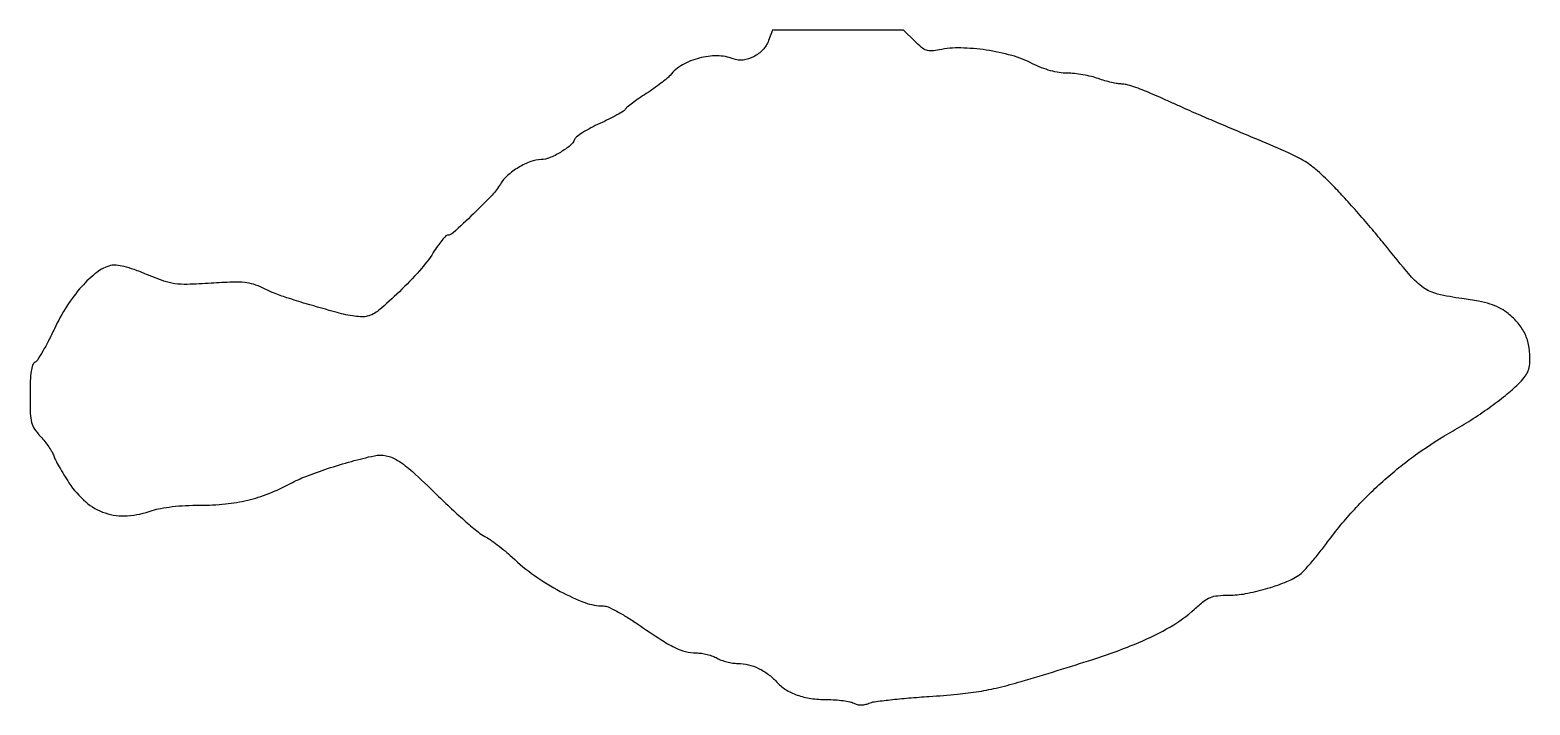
# Model space of a CAD drawing. Extents: x 0 to 417, y 0 to 188.
import ezdxf

# ---------------------------------------------------------------- set-up
doc = ezdxf.new("R2010")
doc.units = 0

msp = doc.modelspace()

# ---------------------------------------------------------------- linework, layer by layer
msp.add_lwpolyline([(205.339213, 185.087722, -0.09853), (203.729741, 182.505389, -0.085316), (201.178505, 180.578768, -0.088943), (198.233609, 179.670501, -0.121865), (195.491102, 180.003383, 0.089991), (191.045017, 180.830008, 0.065175), (186.036201, 180.196343, 0.06531), (181.37048, 178.297846, 0.091391), (177.933102, 175.40755, -0.04681), (177.059608, 174.529713, -0.010335), (175.398232, 173.20356, -0.01066), (173.405856, 171.745791, -0.010081), (171.316197, 170.346079, 0.007881), (169.284234, 168.997928, 0.010219), (167.467241, 167.695299, 0.008148), (165.995435, 166.556034, 0.08576), (165.492751, 165.988271, -0.118395), (164.947929, 165.44765, -0.009082), (163.150601, 164.400179, -0.012059), (160.929268, 163.228464, -0.008895), (158.417694, 162.035352, 0.015149), (155.910101, 160.805462, 0.019745), (153.699263, 159.522622, 0.017714), (151.968951, 158.337121, 0.143034), (151.391916, 157.578934, -0.132296), (150.180676, 155.915838, -0.034493), (147.4457, 154.007146, -0.035481), (144.412191, 152.468466, -0.099951), (142.092128, 152, 0.091768), (139.220955, 151.468563, 0.043405), (135.821951, 149.814896, 0.043293), (132.723131, 147.574004, 0.082705), (130.765652, 145.217375, -0.058975), (128.463749, 142.163577, -0.009745), (123.251224, 136.928315, -0.005107), (117.652611, 131.629744, -0.189122), (116.047246, 131, 0.212747), (115.582952, 130.79308, 0.012165), (114.541066, 129.575951, 0.016849), (113.350472, 128.009653, 0.011436), (112.09765, 126.152174, -0.039499), (108.288947, 121.136602, -0.018909), (102.67621, 115.304633, -0.015334), (96.964846, 110.130619, -0.115384), (93.745258, 108.4722, -0.071968), (92.384378, 108.332608, -0.019744), (90.23059, 108.507346, -0.019528), (87.77789, 108.90187, -0.019243), (85.351214, 109.488055, -0.002276), (76.735584, 111.966002, -0.008878), (71.443303, 113.616797, -0.014189), (67.723538, 114.968272, -0.023135), (64.662434, 116.346792, 0.042272), (62.155588, 117.36233, 0.052457), (59.688259, 117.851164, 0.031707), (56.335772, 117.94298, 0.006275), (50.331891, 117.651199, -0.007141), (43.716697, 117.341192, -0.042187), (40.256029, 117.520531, -0.051186), (37.162014, 118.272384, -0.013454), (32.396842, 120.107322, 0.012492), (28.942327, 121.445206, 0.025671), (26.165969, 122.283344, 0.032628), (23.977779, 122.673893, 0.089562), (22.41828, 122.568845, 0.10553), (18.567235, 120.679107, 0.044195), (14.337199, 116.700322, 0.039503), (10.245837, 111.303832, 0.03312), (6.779385, 105.01124, -0.009172), (5.153268, 101.692874, -0.012474), (3.557963, 98.765268, -0.009403), (2.133052, 96.402561, -0.123218), (1.40024, 95.70031, 0.182192), (0.733839, 94.895278, 0.044801), (0.315909, 93.198418, 0.029266), (0.070197, 90.576251, 0.00873), (0, 86.556065, 0.007916), (0.080887, 81.447512, 0.054884), (0.432917, 78.973157, 0.088229), (1.25998, 77.155338, 0.037111), (2.948772, 75.054839, -0.019931), (4.128221, 73.686799, -0.018162), (5.233937, 72.187123, -0.018517), (6.123486, 70.774481, -0.054457), (6.587227, 69.725172, 0.042539), (7.070572, 68.557149, 0.00902), (8.118667, 66.617586, 0.009379), (9.42051, 64.406976, 0.008787), (10.832151, 62.197596, 0.06774), (15.494335, 56.896955, 0.098654), (20.887624, 53.827201, 0.098376), (27.057251, 53.054105, 0.06703), (34, 54.5, -0.040013), (36.323463, 55.116105, -0.016564), (39.542203, 55.58971, -0.015286), (43.270204, 55.897579, -0.012957), (47.221819, 56, 0.024105), (54.319142, 56.342362, 0.03477), (60.515691, 57.379993, 0.035809), (66.369747, 59.235942, 0.027904), (72.426374, 62.045913, -0.030499), (76.686589, 63.995658, -0.012307), (82.710469, 66.151063, -0.012069), (89.365979, 68.172476, -0.014406), (95.731524, 69.743195, -0.106801), (98.971444, 69.744217, -0.086402), (102.201831, 68.435733, -0.045584), (106.320689, 65.315348, -0.009042), (113.046998, 58.953913, 0.006746), (117.202462, 54.987564, 0.008213), (121.203005, 51.391525, 0.007066), (124.650417, 48.478114, 0.055663), (126.403754, 47.338629, -0.034142), (127.900035, 46.455191, -0.012166), (129.912353, 45.000475, -0.012007), (132.050064, 43.291936, -0.013876), (134, 41.560765, 0.03478), (140.275969, 36.441285, 0.031289), (147.42003, 32.039883, 0.032451), (154.270462, 28.941702, 0.090207), (159.447664, 28, -0.108011), (160.704085, 27.72538, -0.014323), (163.157623, 26.512768, -0.01605), (166.018358, 24.875725, -0.012844), (168.993269, 22.937081, 0.00662), (175.353802, 18.678432, 0.029907), (179.236711, 16.470894, 0.050824), (182.226248, 15.360618, 0.0609), (185.20034, 14.964565, -0.035221), (186.646332, 14.846962, -0.023952), (188.2651, 14.519732, -0.024194), (189.804728, 14.050657, -0.043829), (191, 13.5, 0.043829), (192.195272, 12.949343, 0.024194), (193.7349, 12.480268, 0.023952), (195.353668, 12.153038, 0.035221), (196.79966, 12.035435, -0.057214), (199.699924, 11.67088, -0.050827), (202.566814, 10.653814, -0.049822), (205.2237, 9.053816, -0.050295), (207.502361, 6.964363, 0.069186), (210.036156, 4.810766, 0.056623), (213.235514, 3.252701, 0.05008), (217.079323, 2.312111, 0.034992), (221.533623, 2, -0.016182), (223.814381, 1.926166, -0.01722), (226.038513, 1.704899, -0.017059), (227.931617, 1.384396, -0.07252), (229.008594, 0.995401, 0.061355), (229.966823, 0.625016, 0.05974), (230.995092, 0.493774, 0.056443), (232.07681, 0.607944, 0.045303), (233.192853, 0.963556, -0.066598), (234.753666, 1.388826, -0.005108), (239.084056, 1.92326, -0.006937), (244.283158, 2.438109, -0.005233), (250.00819, 2.864637, 0.007762), (257.814889, 3.485982, 0.016656), (263.804577, 4.258443, 0.018566), (269.307184, 5.366392, 0.012453), (275.50819, 7.020804, 0.006159), (295.499008, 13.159738, 0.021188), (308.231017, 17.845309, 0.032619), (317.049063, 22.216569, 0.054198), (323.727657, 27.124174, -0.01911), (326.299715, 29.307322, -0.070522), (328.139595, 30.372447, -0.07386), (330.158773, 30.859099, -0.022267), (333.321106, 31, 0.045975), (337.888316, 31.420845, 0.023733), (343.477703, 32.736803, 0.023701), (348.853678, 34.554672, 0.051689), (352.715715, 36.549385, 0.059156), (353.944867, 37.580938, 0.009705), (356.029841, 39.887428, 0.010561), (358.384438, 42.714501, 0.009144), (360.73619, 45.775817, -0.026308), (368.210115, 54.843007, -0.02607), (376.616423, 63.104202, -0.026177), (385.800666, 70.41372, -0.027064), (395.599886, 76.636293, 0.014793), (400.572229, 79.625193, 0.012855), (405.602136, 83.040732, 0.013284), (410.178833, 86.511284, 0.023334), (413.742903, 89.65, 0.028134), (415.408384, 91.452684, 0.067582), (416.363999, 92.9952, 0.071127), (416.846308, 94.687291, 0.033928), (417, 96.94966, 0.053392), (416.602995, 100.656916, 0.065113), (415.429028, 103.940055, 0.063636), (413.423361, 106.868275, 0.047922), (410.558368, 109.523278, 0.046831), (408.403208, 110.868485, 0.041108), (405.940587, 111.858507, 0.030072), (402.715933, 112.647466, 0.010972), (398.072069, 113.386799, -0.024968), (391.313843, 114.657568, -0.094449), (387.409672, 116.420427, -0.063526), (383.684822, 119.817103, -0.007322), (376.461774, 128.570145, 0.006822), (373.181918, 132.552855, 0.004541), (369.31966, 137.031364, 0.004572), (365.492199, 141.309337, 0.008917), (362.348839, 144.637495, 0.016097), (357.909976, 148.889685, 0.045065), (354.462375, 151.4655, 0.033406), (350.078831, 153.774474, 0.005841), (341.5, 157.465812, -0.000829), (335.773429, 159.862127, -0.000869), (330.14375, 162.240396, -0.000832), (325.2898, 164.310447, -0.003871), (322.5, 165.531343, 0.000082), (320.164831, 166.574435, 0.000042), (317.24419, 167.87818, 0.000042), (314.241015, 169.218162, 0.000064), (311.629157, 170.382881, 0.012899), (309.21624, 171.384736, 0.014028), (306.820929, 172.231221, 0.013596), (304.736271, 172.840728, 0.064404), (303.504884, 173, -0.043042), (302.354371, 173.099225, -0.013644), (300.664534, 173.440625, -0.01351), (298.793006, 173.925793, -0.01463), (297, 174.5, 0.026046), (295.052448, 175.075038, 0.015875), (292.702703, 175.559375, 0.015895), (290.336655, 175.892178, 0.026995), (288.34103, 176, -0.039288), (286.140792, 176.173151, -0.027909), (283.720901, 176.696206, -0.026249), (281.205597, 177.533, -0.024091), (278.716756, 178.64989, 0.049179), (272.916195, 180.911157, 0.031577), (265.845624, 182.420419, 0.031744), (258.72707, 183.017641, 0.054345), (252.796391, 182.492305, -0.03183), (250.62814, 182.20157, -0.101767), (249.18909, 182.394366, -0.090534), (247.850376, 183.154817, -0.022061), (245.969468, 184.876686), (242.846154, 188), (224.642315, 188), (206.438475, 188)], format="xyb", close=True)

doc.saveas('drawing.dxf')
